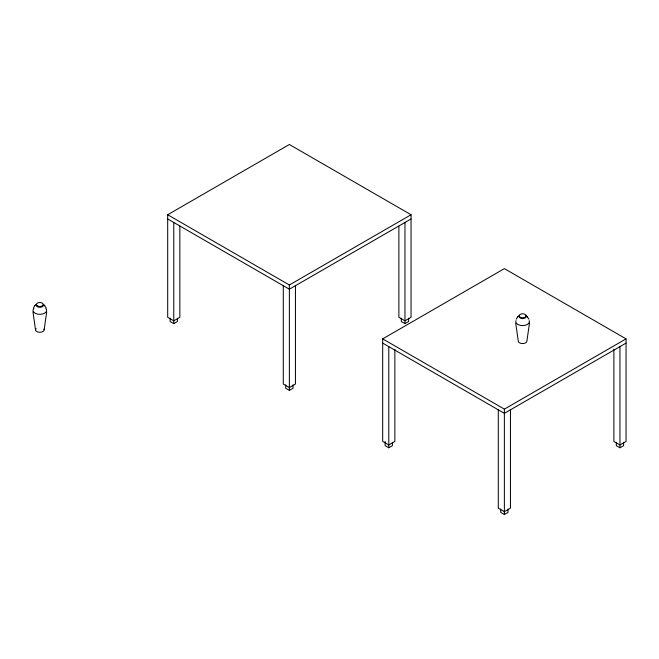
<?xml version="1.0" encoding="UTF-8"?>
<svg xmlns="http://www.w3.org/2000/svg" width="659" height="659" viewBox="0 0 659 659"><rect width="100%" height="100%" fill="white"/><g stroke="black" fill="none" stroke-linecap="round" stroke-linejoin="round"><path stroke-width="0.99" d="M46.715 311.847L44.137 329.788M529.482 323.124L526.895 341.065A4.3 2.488 0 0 1 522.595 343.553A4.3 2.488 0 0 1 518.295 341.065L515.709 323.124M33.518 307.91L34.746 305.71L36.105 304.68M516.277 319.187L517.513 316.987L518.872 315.958M34.746 305.71L35.677 305.01M517.513 316.987L518.444 316.287M179.858 226.136L179.858 317.308L173.77 320.826L167.691 317.308L167.691 214.743L289.367 144.494L411.043 214.743L411.043 317.308L404.964 320.826L398.876 317.308L398.876 226.136M170.121 318.157L170.121 321.526L173.77 323.635L177.419 321.526L177.419 318.157M167.691 214.743L289.367 284.993L411.043 214.743M411.043 218.961L289.367 289.21L167.691 218.961M285.718 384.897L285.718 388.266L289.367 390.375L293.016 388.266L293.016 384.897M401.306 318.157L401.306 321.526L404.964 323.635L408.613 321.526L408.613 318.157M394.865 349.237L394.865 441.448L388.777 444.957L382.69 441.448L382.69 338.874L504.374 268.625L626.05 338.874L626.05 441.448L619.962 444.957L613.883 441.448L613.883 349.237M385.128 441.448L385.128 445.657L388.777 447.766L392.426 445.657L392.426 442.288M382.69 338.874L504.374 409.132L626.05 338.874M626.05 343.092L504.374 413.341L382.69 343.092M500.725 509.028L500.725 512.397L504.374 514.506L508.023 512.397L508.023 509.028M616.313 442.288L616.313 445.657L619.962 447.766L623.62 445.657L623.62 442.288M526.747 316.287L528.913 319.187M43.988 305.01L46.146 307.91M526.319 315.958L527.678 316.987M43.56 304.68L44.919 305.71M35.528 329.788L32.95 311.847M619.962 346.609L619.962 447.766M510.453 409.832L510.453 508.18L504.374 511.697L498.286 508.18L498.286 409.832M504.374 409.132L504.374 514.506M404.964 222.47L404.964 323.635M388.777 346.609L388.777 447.766M295.446 285.701L295.446 384.049L289.367 387.566L283.279 384.049L283.279 285.701M289.367 284.993L289.367 390.375M173.77 222.47L173.77 323.635M43.988 329.146A4.3 2.488 0 0 1 39.268 332.251A4.3 2.488 0 0 1 36.105 328.544M43.156 304.829A3.443 1.985 0 0 1 39.837 307.325A3.443 1.985 0 0 1 36.509 304.829M45.759 308.396A6.845 3.954 0 0 1 39.837 314.318A6.845 3.954 0 0 1 33.906 308.396M525.577 315.628A3.443 1.985 0 0 1 522.595 318.602A3.443 1.985 0 0 1 519.613 315.628M529.21 320.62A6.845 3.954 0 0 1 522.595 325.595A6.845 3.954 0 0 1 515.981 320.62M37.398 305.9A3.443 1.985 0 0 0 43.156 305.01A3.443 1.985 0 0 0 38.939 302.58A3.443 1.985 0 0 0 37.398 305.9M520.874 317.498A3.443 1.985 0 0 0 526.039 315.776A3.443 1.985 0 0 0 520.874 314.055A3.443 1.985 0 0 0 520.874 317.498"/></g></svg>
